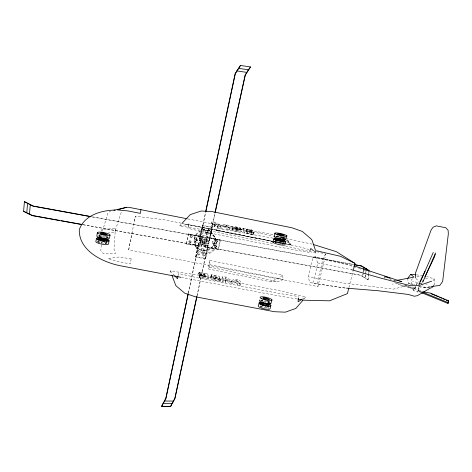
<?xml version="1.0" encoding="UTF-8"?>
<svg xmlns="http://www.w3.org/2000/svg" width="472" height="472" viewBox="0 0 472 472"><rect width="100%" height="100%" fill="white"/><g stroke="black" fill="none" stroke-linecap="round" stroke-linejoin="round"><path stroke-width="0.35" stroke-dasharray="2.36 1.77" d="M199.054 272.238L199.538 272.739L204.895 273.772L204.695 276.397C197.502 274.262 198.789 276.675 204.813 276.97L205.019 278.02L199.149 277.176L208.117 279.058L208.535 277.212L207.768 273.89L199.438 272.167C196.334 275.182 202.73 275.353 204.518 275.5L204.695 276.397M205.019 278.02L205.397 276.267L199.532 275.288L200.04 275.807L208.535 277.212M205.072 274.657C197.868 272.527 199.172 274.922 205.184 275.223L205.397 276.267M220.684 279.453C219.456 277.801 215.899 279.176 214.111 277.725C214.188 276.232 219.822 278.893 219.692 276.769A3.977 0.885 12.3 0 0 218.182 275.961L211.155 274.615L210.842 276.822L215.179 277.512L216.377 278.091L211.179 278.049L210.317 278.527L211.444 279.436L213.993 280.303L220.3 281.2L220.684 279.453L215.444 278.81L211.255 277.383L210.718 276.592L211.556 276.309L216.754 276.362L214.683 275.589L211.344 275.164L211.072 274.728M242.012 229.952L240.761 229.02L234.95 227.144L240.384 228.082L240.159 227.687L233.091 226.265A4.012 0.661 12.5 0 0 231.888 226.412C228.601 230.613 248.06 232.33 232.743 229.982C229.781 229.917 240.384 232.678 241.617 231.734L242.012 229.952L236.82 229.563L232.289 228.118L239.894 229.864L240.407 228.017M220.3 281.2C219.02 279.471 215.202 281.058 213.521 279.241L213.904 277.495M241.617 231.734C240.449 229.138 233.197 231.127 234.95 227.144M213.521 279.241C214.89 278.35 219.138 280.457 219.315 278.498A3.977 0.891 12.3 0 0 217.804 277.683L213.155 276.562L210.701 276.456M101.268 244.962L100.796 250.726L103.498 253.765L115.463 253.676L114.053 249.482L115.245 230.495L121.275 212.317L122.23 211.261M101.327 244.242L101.51 242.077M231.888 226.412C233.062 228.95 240.242 227.014 238.466 230.973M368.679 274.232L368.001 279.914L362.602 276.456L363.363 270.067M363.357 272.409L362.85 276.669L360.236 275.099L203.804 246.366L205.202 237.333L353.38 264.414M363.44 271.695L363.611 270.273M365.293 274.969L365.204 278.026L365.54 275.182M365.375 274.262L365.8 270.716M365.877 272.344L366.048 270.922M368.001 279.914L368.762 271.966M368.762 273.524L369.098 270.68M284.227 243.558L217.332 230.773L218.064 224.288L273.512 234.678M82.983 224.79L201.727 246.207L203.013 236.979L91.704 216.695M201.727 246.207L203.013 236.979M360.478 275.312L203.916 246.555L205.202 237.333M178.068 275.489L178.404 273.506L199.29 278.15L278.917 293.401L298.688 296.563M106.56 242.165L106.106 243.717L97.857 242.118L98.099 240.85M99.916 235.127L99.669 236.437A3.516 0.714 10.7 0 1 100.247 236.189L108.766 237.552L106.601 236.649L105.026 236.861M99.073 242.596L98.731 242.154L98.978 240.844M101.533 231.144L101.887 229.309L115.723 228.572L115.032 232.165L108.471 232.548M316.594 251.617L325.78 254.196L317.933 286.533L128.679 249.871L132.071 232.537M106.82 236.472L106.566 237.788L106.212 237.351M105.622 243.493L105.999 241.534M106.106 243.717L106.347 242.455M98.955 236.372L107.209 237.982L107.451 236.714M384.857 276.22L384.509 278.014L385.86 278.592M344.902 288.038L312.747 283.229L309.431 282.191L308.499 276.863L310.523 266.527L313.243 257.098L315.556 256.721L353.481 265.665M315.556 256.721L317.65 262.922L315.544 273.595L312.747 283.229L345.805 288.062M128.679 249.871L135.322 216.253L163.518 219.627L181.177 223.15M134.319 221.191L135.322 216.253M285.92 240.478L287.371 240.732L291.419 244.933L216.253 230.348L218.064 224.288M186.41 243.599L188.464 233.841L201.745 236.26L201.981 236.667L199.898 246.408L186.617 244.018L186.41 243.599L199.668 245.983L199.898 246.408M186.617 244.018L188.464 233.841M194.564 239.575L194.936 237.811L196.588 238.118L197.792 240.496L197.414 242.283L195.744 241.977L194.564 239.575L196.216 239.882L197.414 242.283M195.744 241.977L196.122 240.189L194.936 237.811M196.216 239.882L196.588 238.118M195.573 256.674L198.346 243.664L208.164 245.434L208.412 245.859L205.615 258.851L195.797 257.116L195.573 256.674L205.367 258.408L205.615 258.851M199.45 238.466L202.246 225.35L212.099 227.174L212.359 227.563L209.533 240.667L199.685 238.879L199.45 238.466L209.279 240.254L209.533 240.667M195.797 257.116L198.576 244.083L198.346 243.664M199.685 238.879L202.488 225.734L202.246 225.35M188.293 293.029L199.054 242.584L208.199 243.711L196.983 296.422M214.937 213.739L208.807 241.752L199.644 240.62L205.526 212.394M188.387 293.265L199.054 242.584M199.644 240.62L205.639 212.553M197.231 254.237L197.455 253.187L198.488 252.827L199.367 253.635L199.143 254.685L198.104 255.045L197.231 254.237L197.455 253.187M202.594 229.103L202.818 228.041L203.863 227.681L204.742 228.489L204.518 229.551L203.473 229.911L202.594 229.103L202.818 228.041M199.668 245.983L201.745 236.26M199.143 254.685L199.367 253.635M204.518 229.551L204.742 228.489M201.556 249.953L201.927 248.201L203.574 248.496L204.854 250.992L204.476 252.768L202.812 252.467L201.556 249.953L203.196 250.248L204.476 252.768M205.29 232.342L205.668 230.572L207.314 230.879L208.648 233.174L208.264 234.956L206.6 234.649L205.29 232.342L206.937 232.643L208.264 234.956M203.196 250.248L203.574 248.496M206.937 232.643L207.314 230.879M202.812 252.467L203.196 250.691L201.927 248.201M206.6 234.649L206.984 232.861L205.668 230.572M202.635 255.199L202.86 254.148L203.898 253.788L204.771 254.597L204.547 255.647L203.515 256.007L202.635 255.199L202.86 254.148M208.252 229.044L208.093 230.212L208.252 229.044L209.291 228.684L210.17 229.492L209.291 228.684M198.682 273.966L199.255 272.143M198.977 274.421L199.355 272.686M204.913 246.927L206.996 237.221L220.153 239.623L220.424 240.03L218.318 249.717L205.155 247.352L204.913 246.927L218.046 249.293L218.318 249.717M205.155 247.352L207.243 237.628L206.996 237.221M199.154 277.046L199.532 275.288M199.367 276.946L199.744 275.194M199.75 275.595L200.128 273.848M199.461 277.512L199.839 275.754M199.963 275.5L200.334 273.76M220.548 227.345L220.931 225.557L224.371 224.436L228.902 225.404L230.047 228.082L227.109 227.498L226.206 225.156L222.654 226.601L221.091 226.377L219.474 225.964L214.424 222.79L215.161 225.103C215.81 228.654 209.904 226.418 211.067 223.757C211.061 218.636 219.45 224.949 220.884 225.545C219.138 229.528 223.486 225.091 225.28 226.395M200.057 276.043L200.429 274.297M208.022 230.106L208.907 230.914L209.946 230.554L210.099 229.386M196.877 296.186L208.199 243.711M211.898 226.359L212.288 224.56L211.444 221.987M205.367 258.408L208.164 245.434M209.279 240.254L212.099 227.174M214.772 226.896L214.04 224.56L214.424 222.79M229.604 229.899L230 228.112L229.604 229.899L227.05 229.416L225.822 226.92L222.129 228.413L219.085 227.758L214.064 224.566L214.447 222.79M214.725 226.926L215.161 225.103M204.518 275.5L204.895 273.772M204.813 276.97L205.184 275.223M212.282 243.08L212.665 241.322L214.3 241.629L215.716 244.036L215.326 245.812L213.674 245.511L212.282 243.08L213.922 243.381L215.326 245.812M213.922 243.381L214.3 241.629M208.158 278.964L207.184 275.506L207.556 273.778M213.674 245.511L214.058 243.735L212.665 241.322M207.934 279.094L208.311 277.341M210.341 278.332L210.718 276.592M210.972 276.899L211.344 275.164M211.179 276.952L211.55 275.223M218.046 249.293L220.153 239.623M208.807 241.752L214.819 213.574M225.799 226.914L226.206 225.156M226.802 229.339L227.197 227.551M216.377 278.091L216.754 276.362M219.468 278.97L219.846 277.235M219.781 280.604L220.164 278.858M219.993 280.657L220.377 278.917M231.894 229.899L232.289 228.118M232.065 229.823L232.454 228.041M232.265 229.852L232.655 228.07L237.233 228.761L240.018 229.781M236.797 279.908L233.616 282.15L232.1 281.979L230.489 281.548L225.221 277.678L226.094 280.71L225.433 282.492L222.808 281.902L221.893 278.568C221.952 273.211 230.572 280.073 231.658 280.852C234.206 277.831 241.098 278.598 240.744 283.524C240.938 287.383 235.386 284.339 236.431 281.631C236.873 277.04 237.369 285.607 240.744 283.524M222.884 281.967L223.268 280.215L222.277 276.846M225.71 282.457L224.837 279.4L225.244 277.683M239.699 229.834L240.089 228.076M239.894 229.864L240.289 228.1M240.307 285.306L238.797 281.607L234.047 280.828L231.227 282.58L231.658 280.852M246.649 229.262L246.254 231.02L253.086 232.354C254.219 232.366 253.765 234.761 252.933 234.608L244.413 232.808L243.098 230.135L243.682 228.289L251.942 229.917L252.337 230.295L251.564 233.138L246.832 232.2L247.228 230.424L252.137 231.309L247.003 229.97L246.649 229.262L252.337 230.295M243.098 230.135L243.682 228.289M244.638 232.908L245.039 231.127L243.487 228.377M209.733 260.444L208.6 266.833L208.63 269.016L271.264 281.926L277.825 281.654L283.318 279.495L282.303 275.176L209.733 260.444L209.963 264.774L208.63 269.016M251.741 233.074L246.608 231.74L247.003 229.97M253.293 234.566L247.239 233.038L247.635 231.256L247.228 230.424M237.54 284.775L237.935 283.029M251.34 232.702L251.942 229.917M251.564 233.138L252.172 230.36M252.886 234.183L253.287 232.401M253.116 234.637L253.694 232.785M261.081 305.72L260.804 306.924L260.007 304.912M262.343 300.245L262.066 301.449L261.258 299.484M275.89 241.505L275.607 242.744L274.674 241.227M262.084 307.443L260.939 306.682L261.228 305.431M275.678 242.779L275.972 241.493M268.314 302.835L268.845 301.219M283.707 237.204L283.406 238.49L281.383 237.581L275.949 236.472M282.25 244.089L282.551 242.809M268.987 306.588L268.568 308.387L261.512 307.054M263.476 301.72L269.837 302.924L270.12 301.72M278.462 243.31L283.465 244.313L283.755 243.074M284.917 238.065L285.206 236.826M348.914 287.625L353.463 269.418M188.44 226.224L187.903 228.295L197.98 230.655L289.312 248.98L309.225 252.449M107.209 237.982L107.657 236.478M102.4 231.268L108.106 212.5L110.542 211.338M97.857 242.118L98.388 240.578M99.126 235.876L99.474 234.879M221.893 278.568L226.365 279.235L231.227 282.58M394.539 282.592L401.961 285.755L409.159 286.752L413.909 288.711L414.227 288.05L410.829 286.793M409.159 286.752L408.876 287.525L401.961 285.755M199.916 240.419L200.865 237.835L203.072 236.13L205.833 235.847L208.264 237.074L209.597 239.416L209.415 242.13L207.768 244.354L205.19 245.393M413.619 289.483L413.938 288.823L409.189 287.07L408.876 287.525L413.619 289.483L413.909 288.711M417.708 292.068L418.281 290.516L417.602 289.678L418.334 287.914L419.006 288.752L417.708 292.068L413.36 290.457L414.227 288.05M413.36 290.457L414.676 287.147L415.732 286.952L414.994 288.705L413.932 288.905L414.676 287.147M414.994 288.705L416.239 285.33M416.398 285.141L417.071 283.33L420.062 283.259L417.602 289.678M421.413 292.622L417.997 291.36L419.006 288.752M419.62 284.368L420.062 283.259M416.516 284.663L417.071 283.33M420.074 282.457L418.823 284.527M419.396 282.911L418.794 284.238L419.744 282.297M421.478 284.067L422.104 282.763M211.067 223.757L212.152 223.763M432.989 280.752L434.181 278.911L426.676 276.539M260.939 306.682L261.193 306.304L263.813 306.381M234.56 228.908L236.413 228.997M433.921 284.982L434.789 283.802L434.181 278.911M238.862 229.191L236.619 229.085M303.933 299.089L305.832 296.888L277.353 290.256L198.783 275.17L170.233 270.875L171.513 274.238M191.838 235.575L192.246 236.702L191.514 237.522L190.44 237.327L190.033 236.201L190.765 235.38L191.903 235.687L190.765 235.38M190.44 237.327L190.092 236.313L190.824 235.493M190.381 237.215L191.455 237.41L192.246 236.702M189.302 242.708L188.9 241.581L189.632 240.761L190.765 241.068L191.107 242.083L190.375 242.903L189.242 242.59L190.375 242.903M190.765 241.068L189.691 240.873L188.9 241.581M190.316 242.785L191.048 241.965L190.706 240.956M217.267 240.213L217.675 241.334L216.949 242.148L215.887 241.953L215.48 240.832L216.211 240.018L217.344 240.325L216.211 240.018M215.887 241.953L215.556 240.944L216.282 240.13M215.816 241.841L216.872 242.036L217.675 241.334M214.73 247.293L214.323 246.172L215.049 245.357L216.182 245.664L216.518 246.667L215.787 247.481L214.654 247.175L215.787 247.481M216.182 245.664L215.126 245.475L214.323 246.172M215.716 247.363L216.441 246.555L216.111 245.546M325.78 254.196C321.686 257.96 322.447 264.32 320.476 269.152C319.432 274.899 316.871 280.592 317.933 286.533M412.522 278.681L411.118 280.22L412.097 284.079L414.864 284.899M272.468 243.387L208.353 230.601L179.596 225.881L181.053 224.342M282.303 275.176L279.412 277.914L270.975 281.318L271.264 281.926M226.094 280.71L223.268 280.215M236.431 281.631L233.227 283.896L231.711 283.725L230.1 283.294L224.861 279.406M302.239 299.154L305.832 296.888M98.731 242.154L100.117 241.888M197.52 253.305L198.488 252.827M199.078 254.561L198.104 255.045M202.93 254.272L203.898 253.788M204.447 229.445L203.473 229.911M208.323 229.15L209.362 228.79M202.889 228.147L203.863 227.681M407.153 285.46L393.4 289.141L343.681 283.058L308.499 276.863M410.681 284.474L412.097 284.079L408.345 283.371L407.749 279.158M281.383 237.581L282.421 237.375L284.911 238.26L282.746 238.065M179.596 225.881L183.921 225.085M430.452 286.651L424.706 287.407L422.735 285.395M260.532 300.782L266.043 301.248M392.279 284.12L393.276 284.055M276.539 242.514L278.533 242.744A3.398 0.584 13 0 1 282.038 244.348M278.102 236.92L277.058 236.926A3.404 0.566 13 0 0 276.828 237.174L277.276 235.239L276.905 237.109L275.967 235.634L278.805 236.207M266.597 301.39L267.925 301.938L270.09 302.009L267.659 301.006M429.579 287.784L420.876 287.206L418.092 286.356M429.697 287.548L421.791 286.935L419.024 286.12M215.108 225.126L212.288 224.56M216.253 230.348L217.332 230.773M421.579 283.66L412.587 281.253M425.844 284.032L427.272 284.156M98.866 236.065L100.247 236.189M416.298 274.881L423.254 275.607M416.847 276.391L421.183 276.869M198.883 273.872L207.184 275.506M199.154 242.779L208.311 243.9M199.538 240.437L208.689 241.564M243.286 230.047L243.906 230.13M251.594 232.094L251.918 231.947L251.358 231.628M100.654 241.882L102.4 242.124M253.517 232.855L245.039 231.127M393.477 280.156L395.642 280.521M297.236 298.994L271.919 294.711L181.761 277.477M217.822 228.359L272.881 238.159M198.576 244.083L208.412 245.859M82.983 224.613L201.615 246.012M188.676 234.236L201.981 236.667M207.243 237.628L220.424 240.03M91.71 216.86L203.119 237.162M203.196 250.691L204.854 250.992M205.314 237.522L353.616 264.615M196.122 240.189L197.792 240.496M214.058 243.735L215.716 244.036M202.488 225.734L212.359 227.563M206.984 232.861L208.648 233.174M394.173 280.285L395.571 280.545M284.946 243.694L291.419 244.933M218.383 230.584L190.039 225.132L216.742 229.964L272.309 241.351M275.382 241.369L280.35 242.36M281.058 242.502L282.474 242.785L283.465 244.313M181.885 223.291L184.711 223.858M189.655 224.843L298.923 246.667L308.818 249.44M285.436 245.971L316.358 253.134L315.467 250.425M317.65 262.922L350.442 269.453M279.512 236.348L281.642 236.779M187.773 218.902L272.81 235.959M276.415 236.678L278.574 237.115M281.2 237.971L283.342 238.401M209.963 264.774L283.318 279.495M260.526 300.204L263.358 300.77M280.002 237.404L285.005 238.431M285.719 238.572L312.098 244.118M101.592 236.189L97.869 235.428A6.437 1.304 10.7 0 1 99.627 235.38M209.444 267.005L277.825 281.654M214.158 224.165L216.264 224.749L220.501 227.333M313.243 257.098L348.177 264.963L355.829 267.453M227.333 226.808L228.631 227.28L229.652 229.876M314.476 251.021L315.886 251.423M425.278 277.973L428.653 278.993M408.345 283.371L413.914 285.076M358.614 268.356L361.393 269.264M364.178 270.167L370.443 272.202M414.103 288.693L418.434 290.304M421.702 291.849L418.286 290.587L418.593 289.92L423.366 291.885M384.586 276.993L387.246 278.067M389.901 279.141L391.229 279.678M418.304 290.693L421.714 292.103M396.657 283.194L402.055 285.495M404.522 285.07L409.189 287.07M362.602 276.456L367.836 279.772M208.264 237.074L205.09 235.316L202.565 235.575L200.553 237.133L199.68 239.493L200.517 243.056L202.488 244.909M282.333 237.027L284.044 238.177M283.619 237.08L285.412 238.33M314.128 251.275L316.358 253.134M267.925 301.938L268.55 302.469M281.76 236.643L283.796 238.537M286.858 241.381L290.422 244.697L288.085 240.749L286.014 238.749M415.826 278.362L422.239 284.893M170.233 270.875L174.109 275.093M283.772 237.204L284.439 238.195M209.946 230.554L208.907 230.914M215.126 237.853A10.655 10.319 -28.7 0 1 204.99 253.116A10.655 10.319 -28.7 0 1 196.842 237.209A10.655 10.319 -28.7 0 1 215.126 237.853L215.633 238.649A10.697 10.354 -28.7 0 1 205.45 253.971A10.697 10.354 -28.7 0 1 197.278 238.006A10.697 10.354 -28.7 0 1 215.633 238.649M213.71 235.38L214.017 235.9M206.659 238.885A2.755 2.673 -28.6 0 1 204.052 242.844A2.755 2.673 -28.6 0 1 201.933 238.732A2.755 2.673 -28.6 0 1 206.659 238.885L208.223 241.581A2.791 2.702 -28.7 0 1 205.574 245.587A2.791 2.702 -28.7 0 1 203.432 241.422A2.791 2.702 -28.7 0 1 208.223 241.581M201.768 241.422L203.267 244.148M204.547 255.647L203.515 256.007M196.21 247.664L196.641 248.496M246.254 231.02L246.608 231.74M246.832 232.2L247.239 233.038M195.148 244.962L195.414 245.505M269.258 301.608L269.837 302.924M288.085 240.749L289.489 244.466M200.234 241.9L200.517 243.056M231.498 228.177A4.012 0.673 12.5 0 1 232.702 228.023M276.433 236.171A6.23 1.032 13 0 1 282.421 237.375M273.86 241.705A6.219 1.068 13 0 1 280.268 242.661A6.219 1.068 13 0 1 284.976 244.632M262.054 301.236A3.357 0.796 13.1 0 1 262.302 300.87M265.482 306.812A3.351 0.82 13.1 0 1 266.143 308.393M96.931 241.127A6.425 1.339 10.7 0 1 99.391 241.109M105.663 242.325A6.425 1.339 10.7 0 1 107.409 243.015M104.088 242.549A3.51 0.732 10.7 0 1 105.055 243.758M100.329 235.428A6.437 1.304 10.7 0 1 101.557 235.552M131.122 258.892L130.366 263.966L118.265 261.618L107.917 258.544L119.245 256.974L131.122 258.892M199.615 249.712A10.473 10.16 -27 0 0 215.108 240.289A10.473 10.16 -27 0 0 199.379 232.017A10.473 10.16 -27 0 0 199.615 249.712M199.343 249.157A10.443 10.136 -27 0 0 214.795 239.764A10.443 10.136 -27 0 0 199.107 231.504A10.443 10.136 -27 0 0 199.343 249.157"/><path stroke-width="0.71" d="M415.336 277.861L415.401 273.329L431.066 230.076L433.048 227.25L436.246 225.864L445.845 227.758L448.111 230.277L448.329 233.97L442.653 281.471L439.792 285.424L431.172 286.557M421.413 292.622L448.022 303.472L448.4 300.758L430.452 293.13L423.366 291.885M82.258 224.66L32.297 215.645L23.6 211.291L24.42 201.662L33.164 206.022L90.984 216.559M448.022 303.472L448.4 300.758M363.694 269.565L363.947 267.435L361.328 265.866L354.1 264.544M366.13 270.214L366.301 268.792L363.7 267.229M298.528 297.867L298.044 301.791L301.643 299.525M140.933 209.503L140.414 213.379L128.183 210.966L117.321 209.904L126.744 207.285L128.962 207.338L187.054 218.754M177.95 276.144L177.496 278.787L174.593 275.618M97.427 232.596L96.801 235.882A6.437 1.304 10.7 0 0 102.713 238.372L108.401 238.808L109.427 238.342L110.059 235.068A6.437 1.28 10.8 0 0 100.884 232.153A6.437 1.28 10.8 0 0 100.27 234.295A6.437 1.28 10.8 0 0 110.059 235.068M96.489 238.325L95.863 241.599A6.425 1.339 10.7 0 0 101.757 244.118A6.425 1.339 10.7 0 0 108.477 244.048L109.103 240.779L108.442 239.982A6.431 1.316 10.7 0 0 100.011 237.853L97.551 237.858L96.489 238.325L97.108 239.121L99.273 240.036L102.395 240.826A6.431 1.316 10.7 0 0 109.103 240.779L104.713 239.292L97.551 237.858M98.506 239.947L98.742 238.696L106.92 240.289L106.684 241.54M188.139 293.749L165.843 398.238L161.542 406.539L170.581 406.539L174.935 398.592L196.983 296.422M205.68 211.674L235.168 73.626L240.472 65.46L250.573 66.941L245.287 75.113L215.25 212.3M188.234 293.985L165.914 398.563L161.542 406.539M205.792 211.834L235.316 73.661L240.472 65.46M174.858 398.274L196.724 296.906M214.972 212.86L245.133 75.083L248.296 69.779L250.573 66.941M274.834 233.404L274.096 236.625A6.23 1.032 13 0 0 280.928 239.068L285.755 239.499L286.882 235.823M263.47 302.404A6.136 1.475 13.1 0 0 261.358 302.192L259.429 302.381L258.243 306.169A6.13 1.499 13.1 0 0 264.875 308.977A6.13 1.499 13.1 0 0 270.12 308.417L270.845 305.301L269.689 304.322A6.136 1.475 13.1 0 0 267.264 303.313M272.946 242.23L273.683 239.021L274.114 238.561L276.026 238.555A6.224 1.05 13 0 1 284.498 240.643L285.719 241.428L284.976 244.632A6.219 1.068 13 0 1 278.179 244.354A6.219 1.068 13 0 1 273.377 241.764M260.143 304.316L260.42 303.118L262.52 303.52M271.972 299.862L270.816 303.655L266.002 303.502A6.142 1.463 13.1 0 1 259.352 300.723L259.818 300.062M348.737 288.327L347.421 293.59L329.55 300.823L304.469 300.221L297.956 299.118M353.463 269.418L354.968 263.388L336.353 251.67L313.485 244.549M188.44 226.224L188.977 224.153L184.646 224.949M435.237 254.19L434.57 256.727L424.906 276.905M106.619 241.31L106.92 240.289M23.6 211.291L29.459 214.2L30.314 204.559M26.774 212.713L27.565 203.22M98.223 240.218L98.742 238.696M24.42 201.662L33.111 206.187L90.984 216.731M309.744 251.128L310.782 248.49L313.567 250.809M422.729 282.256L435.567 252.927M420.363 281.79L433.249 252.455M420.056 281.642L425.06 271.229M422.723 281.459L423.349 280.161M170.581 406.539L171.814 403.826M174.504 398.887L172.215 403.525L163.182 403.519L163.117 403.188M422.776 293.13L423.071 292.664M269.689 304.322L262.963 303.089L261.659 303.561L263.606 304.652L266.863 305.272A3.351 0.808 13.1 0 0 267.524 304.257L270.845 305.301A6.136 1.475 13.1 0 1 265.606 305.844L262.52 305.054L260.084 304.027L258.957 303.048M431.756 287.932L433.491 285.572M407.655 278.456L410.728 274.303L415.602 274.81M302.983 300.186L295.855 308.422L285.371 312.163L274.627 311.732L195.284 296.776L184.705 293.159L175.855 285.66L172.02 275.577M284.498 240.643L277.689 239.31L276.421 239.564L278.439 240.484L281.737 241.145A3.404 0.572 13 0 0 282.333 240.454L285.719 241.428A6.224 1.05 13 0 1 280.515 241.475L277.383 240.702L273.683 239.021M182.027 223.315L190.299 214.589L201.278 211.002L212.418 211.674L291.95 227.781L302.316 231.439L310.989 238.891L312.128 240.283L315.467 250.425M274.515 236.177L274.096 236.625L275.276 236.743M431.131 287.66L417.378 295.667L414.381 296.251L408.245 294.44L377.889 290.722L346.525 288.168M265.606 305.844L266.863 305.272M99.928 238.625L99.35 238.879L100.878 239.817L104.341 240.49A3.516 0.72 10.7 0 0 105.893 239.788M262.52 305.054L263.606 304.652M431.638 281.212L420.174 285.153L417.189 285.666L410.54 285.731L381.099 278.197L351.156 269.595M280.515 241.475L281.737 241.145M113.9 210.264L126.744 207.285M277.383 240.702L278.439 240.484M396.686 280.403L413.932 277.135L410.728 274.303M102.395 240.826L104.341 240.49M99.273 240.036L100.878 239.817M115.133 210.07C101.285 210.353 84.299 215.179 79.284 229.663C78.682 251.552 104.554 263.258 122.797 266.208L181.042 277.341M161.495 406.321L170.534 406.321M260.084 304.027L262.279 304.098M97.108 239.121L99.698 239.316M274.881 239.8L277.076 239.994M59.838 220.436L32.35 215.474L29.518 214.028M61.283 220.695L81.538 224.353M354.342 264.751L361.576 266.072L369.098 270.68L366.054 268.586M399.749 281.318L401.843 281.701L354.177 265.901M104.713 239.292L108.442 239.982M248.296 69.779L238.325 68.322M263.919 303.785L268.125 304.582L268.987 306.588L267.577 306.316M262.633 305.384L266.161 306.051M263.771 298.086L267.984 298.888M100.973 240.755L104.406 241.422M101.875 233.392L105.97 234.189M279.229 234.36L282.781 235.074M246.726 72.369L236.761 70.912M316.352 250.756L340.507 256.302L354.968 263.388M284.474 239.115L285.755 239.499M274.114 238.561L276.645 239.316M269.565 303.248L270.816 303.655M259.429 302.381L261.913 303.195M280.97 239.965L282.333 240.454M384.857 276.22L390.173 278.368M448.329 302.694L423.065 292.351M266.202 303.702L267.524 304.257M431.019 293.672L438.329 296.782M439.656 297.348L441.65 298.192M442.984 298.758L444.978 299.608M446.305 300.174L448.3 301.018M282.716 239.003L283.849 239.51M276.026 238.555L277.689 239.31M278.852 238.083L280.928 239.068M261.358 302.192L262.963 303.089M265.004 302.912L266.002 303.502M100.011 237.853L101.273 238.62M101.704 237.699L102.713 238.372M283.896 242.455L282.905 240.944L275.099 239.381L275.725 240.384M260.42 303.118L260.951 304.452M173.448 400.734L173.525 401.058L164.504 401.041L164.433 400.71M269.276 299.348L267.99 299.808A3.357 0.785 13.1 0 1 262.987 298.363A3.357 0.785 13.1 0 1 265.647 297.85L269.276 299.348M284.156 235.274L282.899 235.522A3.404 0.555 13 0 1 277.801 234.147A3.404 0.555 13 0 1 280.421 233.959L284.156 235.274M107.197 234.507L105.291 234.755A3.516 0.702 10.8 0 1 100.353 233.357A3.516 0.702 10.8 0 1 103.964 233.162L107.197 234.507M276.079 234.189A6.236 1.009 13 0 0 286.504 236.271A6.236 1.009 13 0 0 280.014 233.404A6.236 1.009 13 0 0 276.079 234.189M261.246 298.581A6.142 1.44 13.1 0 0 271.548 300.522A6.142 1.44 13.1 0 0 265.288 297.112A6.142 1.44 13.1 0 0 261.246 298.581"/></g></svg>
